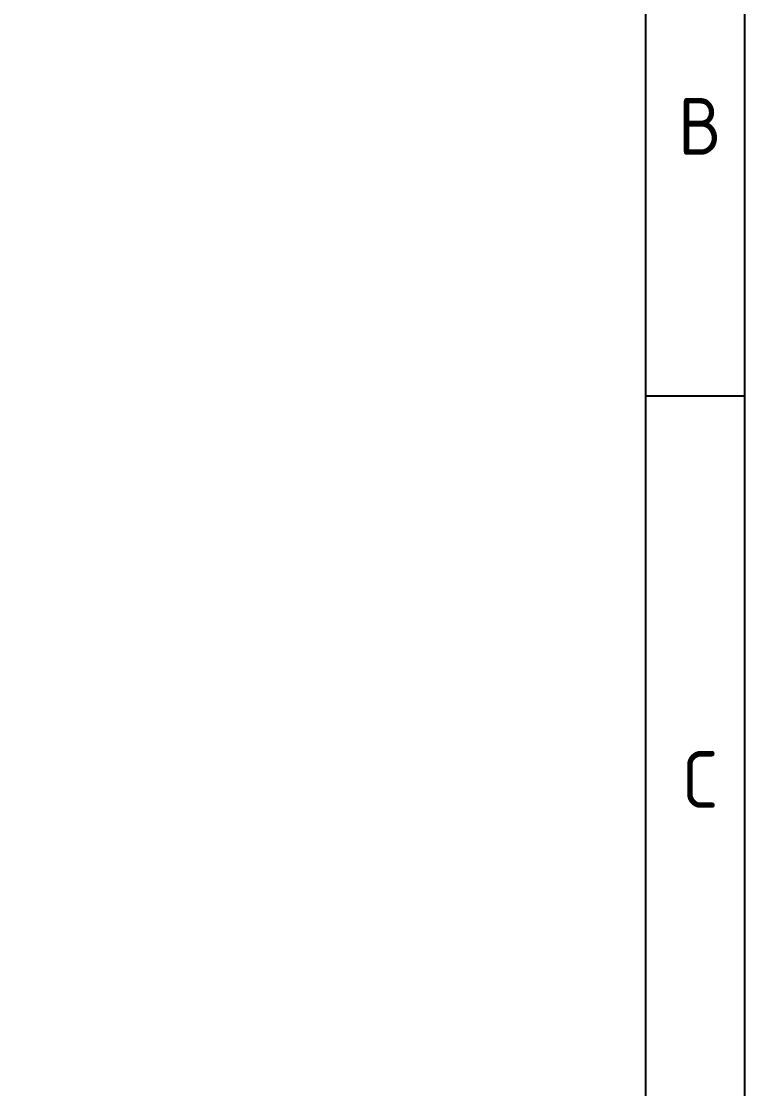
# Model space of a CAD drawing. Header units: inches. Extents: x 32166 to 34772, y 2386 to 4229.
# Drawn here: x 34455.8 to 34772.1, y 3314.8 to 3781.2 of the extents above; entities that cross this region are included whole.
import ezdxf
from ezdxf.enums import TextEntityAlignment as Align

# ---------------------------------------------------------------- set-up
doc = ezdxf.new("R2010")
doc.units = ezdxf.units.IN
doc.header["$LTSCALE"] = 0.64311
doc.header["$MEASUREMENT"] = 0
doc.layers.get('0').update_dxf_attribs({"linetype": 'CONTINUOUS'})
doc.styles.add('ISO Proportional', font='isocp')

msp = doc.modelspace()

# ---------------------------------------------------------------- linework, layer by layer
for p, q in [((34728.68, 4185.17), (34728.68, 2429.29)), ((34772.11, 3617.46), (34728.68, 3617.46))]:
    msp.add_line(p, q)
msp.add_lwpolyline([(32166.21, 2385.86), (34772.11, 2385.86), (34772.11, 4228.61), (32166.21, 4228.61)], close=True)

# ---------------------------------------------------------------- texts
at = {"style": 'ISO Proportional'}
for s, p in [('B', (34752.59, 3735.34)), ('C', (34752.59, 3449.94))]:
    msp.add_text(s, height=24.82, dxfattribs=at).set_placement(p, align=Align.MIDDLE)

doc.saveas('drawing.dxf')
